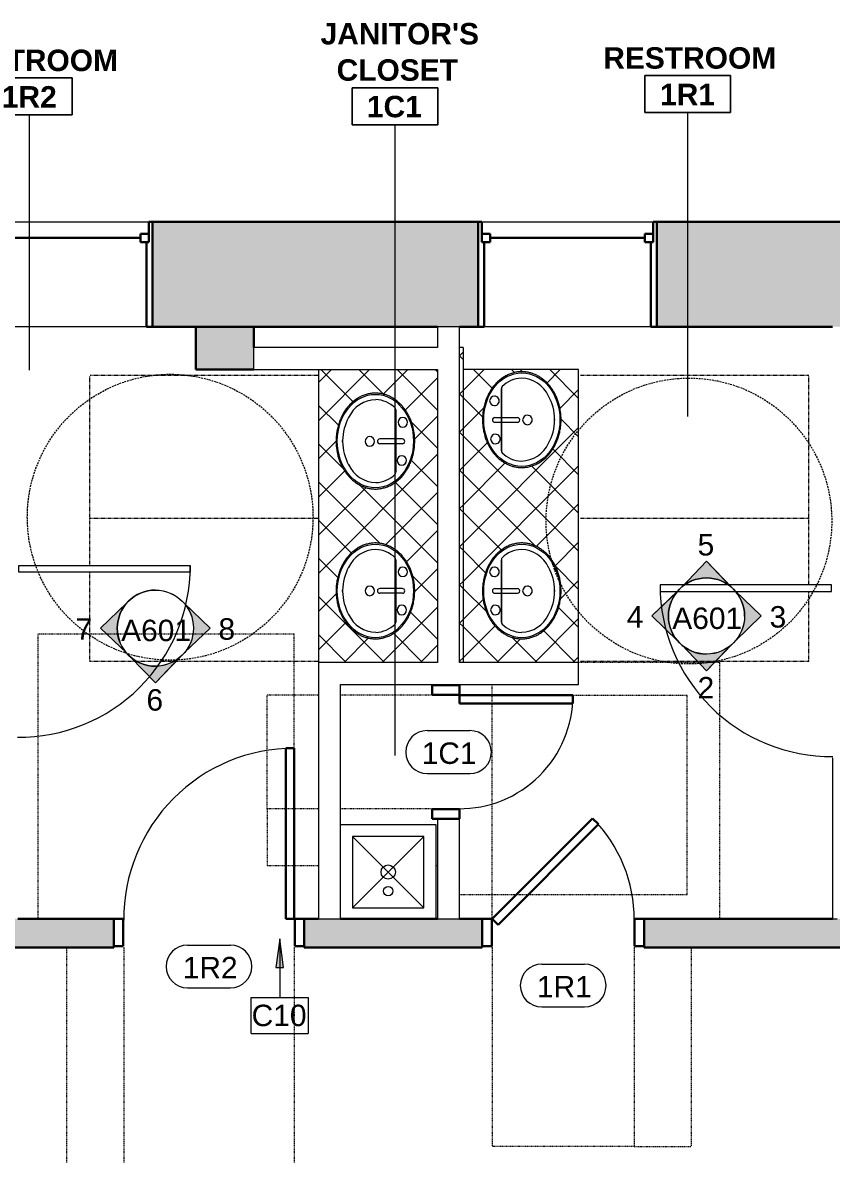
# Model space of a CAD drawing. Header units: inches. Extents: x -1287 to 1590, y -3558 to 989.
# Drawn here: x 549.3 to 719.3, y 393.1 to 630.8 of the extents above; entities that cross this region are included whole.
import ezdxf

# ---------------------------------------------------------------- set-up
doc = ezdxf.new("R2010")
doc.units = ezdxf.units.IN
doc.header["$MEASUREMENT"] = 0
for name, pattern in [('Dash', [0.25, 0.125, -0.125]), ('Dash 1_16_', [0.125, 0.0625, -0.0625]), ('Hidden 3_8_', [0.5625, 0.375, -0.1875])]:
    doc.linetypes.add(name, pattern=pattern)
for name, color, linetype, lineweight in [('A-ANNO-KEYN', 231, 'Continuous', 9), ('A-AREA-IDEN', 2, 'Continuous', 9), ('A-DETL', 90, 'Continuous', 9), ('A-DOOR', 31, 'Continuous', 18), ('A-DOOR-FRAM', 31, 'Continuous', 30), ('A-DOOR-IDEN', 31, 'Continuous', 9), ('A-GENM', 13, 'Continuous', 9), ('A-GLAZ', 151, 'Continuous', 18), ('A-WALL', 113, 'Continuous', 18), ('A-WALL-PATT', 111, 'Continuous', 18), ('G-ANNO-SYMB', 111, 'Continuous', 9), ('I-WALL', 2, 'Continuous', 18), ('P-SANR-FIXT', 6, 'Continuous', 9), ('Q-CASE', 31, 'Continuous', 9)]:
    doc.layers.add(name, color=color, linetype=linetype, lineweight=lineweight)
doc.styles.add('Arial', font='arial.ttf', dxfattribs={"height": 4.5})
doc.styles.add('Swis721 Lt BT', font='swissl.ttf', dxfattribs={"height": 4.5})
doc.styles.add('Swis721 Lt BT_B', font='', dxfattribs={"height": 4.5})
doc.styles.get('Swis721 Lt BT_B').set_extended_font_data('Swis721 Lt BT', bold=True)
pattern_1 = [(45, (0, 0), (-4.006467, 4.006467), []), (135, (0, 0), (-4.006467, -4.006467), [])]

# ---------------------------------------------------------------- blocks, each defined once
blk = doc.blocks.new('Double Hung - side window 4_ X 6_ 3_ H-6086068-1st Floor Construction')
at = {"layer": 'A-GLAZ', "color": 8, "lineweight": 30}
for p, q in [((-18.75, 11), (-18, 11)), ((-18, 6.75), (-18, 11)), ((18, 6.75), (18, 11)), ((18.75, 11), (18, 11)), ((-18, 8.5), (-18, 6.75)), ((-18, 8.5), (-16.25, 8.5)), ((-16.25, 8.5), (-16.25, 6.75)), ((-16.25, 7.625), (16.25, 7.625)), ((16.25, 8.5), (16.25, 6.75)), ((18, 8.5), (16.25, 8.5)), ((18, 8.5), (18, 6.75)), ((-18, 6.75), (-16.25, 6.75)), ((-18, 6.75), (-17.5, 6.75)), ((-17.5, -11), (-17.5, 6.75)), ((18, 6.75), (16.25, 6.75)), ((17.5, 6.75), (18, 6.75)), ((17.5, 6.75), (17.5, -11)), ((-17.5, -11), (-18.75, -11)), ((17.5, -11), (18.75, -11))]:
    blk.add_line(p, q, dxfattribs=at)
blk = doc.blocks.new('Single Flush - D1 2_6_ X 8_-8256118-1st Floor Construction')
at = {"layer": 'A-DOOR', "color": 8, "lineweight": 30}
for p, q in [((-7.41, -22.84), (13.67, -1.76)), ((13.67, -1.76), (14.91, -3)), ((14.91, -3), (-6.17, -24.08)), ((-6.17, -24.08), (-7.41, -22.84))]:
    blk.add_line(p, q, dxfattribs=at)
at = {"layer": 'A-DOOR', "lineweight": 9}
blk.add_arc((14.91, -3), 29.81, 179.5, 225, dxfattribs=at)
at = {"layer": 'A-DOOR-FRAM', "color": 8}
for p, q in [((-17, 2.75), (-17, -3)), ((-17, 2.75), (-15, 2.75)), ((-15, 2.75), (-15, -3)), ((15, 2.75), (15, -3)), ((15, 2.75), (17, 2.75)), ((17, 2.75), (17, -3)), ((-17, -3), (-15, -3)), ((15, -3), (17, -3))]:
    blk.add_line(p, q, dxfattribs=at)
at = {"layer": 'A-GENM', "linetype": 'Dash'}
for p, q in [((-14.91, 44.81), (-26.91, 44.81)), ((-26.91, 3), (-26.91, 44.81)), ((-14.91, 44.81), (14.91, 44.81)), ((-14.91, 3), (-14.91, 44.81)), ((14.91, 3), (14.91, 44.81)), ((14.87, 3), (14.91, 3)), ((-32.91, -3), (-32.91, -56.81)), ((14.87, -3), (14.91, -3)), ((14.91, -3), (14.91, -52.19)), ((-32.91, -56.81), (-3.25, -56.81))]:
    blk.add_line(p, q, dxfattribs=at)
blk = doc.blocks.new('Single Glass_All Glass_Frameless - 3_-0_x8_-0_-8319720-1st Floor Construction')
at = {"layer": 'A-DOOR'}
for p, q in [((20.62, -0.78), (21.99, -0.78)), ((20.62, -36.78), (20.62, -0.78)), ((21.99, -0.78), (21.99, -36.78)), ((21.99, -36.78), (20.62, -36.78))]:
    blk.add_line(p, q, dxfattribs=at)
at = {"layer": 'A-DOOR', "lineweight": 9}
blk.add_arc((21.99, -0.78), 36, 179.5, 270, dxfattribs=at)
blk = doc.blocks.new('Single Glass_All Glass_Frameless - 3_-0_x8_-0_-8319656-1st Floor Construction')
at = {"layer": 'A-DOOR'}
for p, q in [((20.62, 36.78), (20.62, 0.78)), ((21.99, 36.78), (20.62, 36.78)), ((21.99, 0.78), (21.99, 36.78)), ((20.62, 0.78), (21.99, 0.78))]:
    blk.add_line(p, q, dxfattribs=at)
at = {"layer": 'A-DOOR', "lineweight": 9}
blk.add_arc((21.99, 0.78), 36, 90, 180.5, dxfattribs=at)
blk = doc.blocks.new('Single Flush - D1 3_ X 8_-8256348-1st Floor Construction')
at = {"layer": 'A-DOOR', "lineweight": 30}
for p, q in [((16.16, 38.81), (16.16, 3)), ((17.91, 38.81), (16.16, 38.81)), ((17.91, 3), (17.91, 38.81)), ((16.16, 3), (17.91, 3))]:
    blk.add_line(p, q, dxfattribs=at)
at = {"layer": 'A-DOOR', "lineweight": 9}
blk.add_arc((17.91, 3), 35.81, 90, 180.5, dxfattribs=at)
at = {"layer": 'A-DOOR-FRAM'}
for p, q in [((-20, -2.75), (-20, 3)), ((-20, 3), (-18, 3)), ((-18, -2.75), (-18, 3)), ((18, -2.75), (18, 3)), ((18, 3), (20, 3)), ((20, -2.75), (20, 3)), ((-20, -2.75), (-18, -2.75)), ((18, -2.75), (20, -2.75))]:
    blk.add_line(p, q, dxfattribs=at)
at = {"layer": 'A-GENM', "linetype": 'Dash'}
for p, q in [((-35.91, 62.81), (17.91, 62.81)), ((-35.91, 3), (-35.91, 62.81)), ((17.91, 3), (17.91, 62.81)), ((17.87, 3), (17.91, 3)), ((-29.91, -3), (-29.91, -50.81)), ((-17.91, -3), (-17.91, -50.81)), ((17.87, -3), (17.91, -3)), ((17.91, -3), (17.91, -50.81)), ((-17.91, -50.81), (-29.91, -50.81)), ((-17.91, -50.81), (17.91, -50.81))]:
    blk.add_line(p, q, dxfattribs=at)
blk = doc.blocks.new('P-Lavatory-Circular - LAVATORY-2975574-1st Floor Construction')
at = {"layer": 'P-SANR-FIXT'}
for p, q in [((-6.55, 4.28), (-6.11, 4.28)), ((-6.11, 4.28), (-6.55, 4.28)), ((-6.11, 4.28), (-4.65, 4.27)), ((-4.65, 4.27), (-6.11, 4.28)), ((-4.65, 4.27), (-3.38, 4.27)), ((-3.38, 4.27), (-4.65, 4.27)), ((-3.38, 4.27), (-2.55, 4.27)), ((-2.55, 4.27), (-3.38, 4.27)), ((-2.55, 4.27), (0.05, 4.27)), ((0.05, 4.27), (-2.55, 4.27)), ((0.05, 4.27), (1.38, 4.27)), ((1.38, 4.27), (0.05, 4.27)), ((1.38, 4.27), (2.13, 4.27)), ((2.13, 4.27), (1.38, 4.27)), ((2.13, 4.27), (3.6, 4.27)), ((3.6, 4.27), (2.13, 4.27)), ((3.6, 4.27), (4.3, 4.27)), ((4.3, 4.27), (3.6, 4.27)), ((4.3, 4.27), (4.92, 4.27)), ((4.92, 4.27), (4.3, 4.27)), ((4.92, 4.27), (5.55, 4.28)), ((5.55, 4.28), (4.92, 4.27)), ((5.55, 4.28), (5.64, 4.28)), ((5.64, 4.28), (5.55, 4.28)), ((5.64, 4.28), (5.69, 4.28)), ((5.69, 4.28), (5.64, 4.28)), ((5.69, 4.28), (6.3, 4.28)), ((6.3, 4.28), (5.69, 4.28)), ((6.3, 4.28), (6.45, 4.28)), ((6.45, 4.28), (6.3, 4.28)), ((6.45, 4.28), (6.55, 4.28)), ((6.55, 4.28), (6.45, 4.28)), ((0.13, -6.89), (-0.13, -6.89)), ((-0.13, -6.89), (0.13, -6.89))]:
    blk.add_line(p, q, dxfattribs=at)
for centre, radius, start, end in [((-2.73, -0.08), 5.97, 135.0983, 178.3066), ((-2.73, -0.08), 5.97, 135.0981, 178.3067), ((-6.56, 3.68), 0.604, 89.7857, 131.7769), ((-6.56, 3.68), 0.604, 89.7871, 131.7784), ((6.56, 3.68), 0.604, 48.2231, 90.2143), ((6.56, 3.68), 0.604, 48.2231, 90.2145), ((2.73, -0.08), 5.97, 1.6934, 44.9017), ((2.73, -0.08), 5.97, 1.6934, 44.9017), ((-2.24, 0.23), 6.45, 181.2745, 245.2065), ((-2.24, 0.23), 6.45, 181.2743, 245.2066), ((2.24, 0.23), 6.45, 294.7935, 358.7255), ((2.24, 0.23), 6.45, 294.7935, 358.7255), ((-0.13, 2.98), 9.86, 240.715, 269.9869), ((-0.13, 2.98), 9.86, 240.715, 269.987), ((0.13, 2.98), 9.86, 270.0131, 299.285), ((0.13, 2.98), 9.86, 270.0131, 299.285)]:
    blk.add_arc(centre, radius, start, end, dxfattribs=at)
blk.add_ellipse((0, 0), major_axis=(9.81, 0), ratio=0.814875, dxfattribs=at)
for points in [[(10.06, 0), (10.06, 0.3), (10.02, 0.87), (9.89, 1.58), (9.72, 2.14), (9.57, 2.56), (9.4, 2.96), (9.2, 3.36), (8.97, 3.75), (8.72, 4.13), (8.44, 4.5), (8.14, 4.86), (7.82, 5.2), (7.48, 5.53), (7.12, 5.84), (6.74, 6.14), (6.34, 6.42), (5.92, 6.68), (5.48, 6.93), (5.03, 7.15), (4.57, 7.36), (4.09, 7.55), (3.61, 7.71), (3.11, 7.86), (2.61, 7.98), (2.09, 8.08), (1.57, 8.16), (1.05, 8.22), (0.53, 8.25), (0, 8.26), (-0.53, 8.25), (-1.03, 8.22), (-1.51, 8.17), (-2.11, 8.08), (-2.72, 7.96), (-3.3, 7.8), (-3.87, 7.63), (-4.58, 7.37), (-5.37, 7), (-6.01, 6.63), (-6.49, 6.32), (-6.95, 5.98), (-7.49, 5.53), (-7.98, 5.04), (-8.33, 4.64), (-8.67, 4.21), (-9.04, 3.66), (-9.41, 2.97), (-9.7, 2.24), (-9.91, 1.51), (-10.03, 0.77), (-10.06, 0.26), (-10.06, 0)], [(-10.06, 0), (-10.06, -0.29), (-10.02, -0.87), (-9.89, -1.57), (-9.72, -2.13), (-9.57, -2.55), (-9.4, -2.96), (-9.2, -3.35), (-8.97, -3.74), (-8.72, -4.12), (-8.44, -4.49), (-8.14, -4.85), (-7.82, -5.19), (-7.48, -5.52), (-7.12, -5.84), (-6.74, -6.13), (-6.34, -6.41), (-5.92, -6.68), (-5.48, -6.92), (-5.03, -7.15), (-4.57, -7.35), (-4.09, -7.54), (-3.61, -7.71), (-3.11, -7.85), (-2.61, -7.97), (-2.09, -8.07), (-1.57, -8.15), (-1.05, -8.21), (-0.53, -8.24), (0, -8.25), (0.53, -8.24), (1.03, -8.21), (1.51, -8.16), (2.12, -8.07), (2.72, -7.95), (3.3, -7.8), (3.87, -7.62), (4.58, -7.36), (5.37, -6.99), (6.01, -6.62), (6.49, -6.31), (6.95, -5.98), (7.49, -5.53), (7.98, -5.04), (8.33, -4.63), (8.67, -4.2), (9.04, -3.65), (9.41, -2.96), (9.7, -2.24), (9.91, -1.5), (10.03, -0.76), (10.06, -0.25), (10.06, 0)]]:
    blk.add_open_spline(points, degree=3, knots=[0, 0, 0, 0, 0.033333, 0.066667, 0.083333, 0.1, 0.116667, 0.133333, 0.15, 0.166667, 0.183333, 0.2, 0.216667, 0.233333, 0.25, 0.266667, 0.283333, 0.3, 0.316667, 0.333333, 0.35, 0.366667, 0.383333, 0.4, 0.416667, 0.433333, 0.45, 0.466667, 0.483333, 0.5, 0.516667, 0.533333, 0.547917, 0.5625, 0.591667, 0.60625, 0.620833, 0.65, 0.679167, 0.708333, 0.722917, 0.7375, 0.766667, 0.795833, 0.810417, 0.825, 0.854167, 0.883333, 0.9125, 0.941667, 0.970833, 1, 1, 1, 1], dxfattribs=at)
blk = doc.blocks.new('P-Mop_Sink - P-Mop_Sink 2-7674777-1st Floor Construction')
at = {"layer": 'P-SANR-FIXT'}
for p, q in [((-12, 0), (8, 0)), ((8, 0), (8, -19.8125)), ((5.5, -2.5), (-9.5, -17.5)), ((-9.5, -2.5), (5.5, -17.5)), ((-9.5, -2.5), (-9.5, -17.5)), ((5.5, -2.5), (-9.5, -2.5)), ((5.5, -17.5), (5.5, -2.5)), ((-9.5, -17.5), (5.5, -17.5))]:
    blk.add_line(p, q, dxfattribs=at)
for centre, radius in [((-2, -10), 1.5), ((-2, -14), 1)]:
    blk.add_circle(centre, radius, dxfattribs=at)
blk = doc.blocks.new('Single Flush - D2 2_X8_-7674782-1st Floor Construction')
at = {"layer": 'A-DOOR', "lineweight": 30}
for p, q in [((10.16, -2.31), (11.91, -2.31)), ((10.16, -26.12), (10.16, -2.31)), ((11.91, -2.31), (11.91, -26.12)), ((11.91, -26.12), (10.16, -26.12))]:
    blk.add_line(p, q, dxfattribs=at)
at = {"layer": 'A-DOOR', "lineweight": 9}
blk.add_arc((11.91, -2.31), 23.81, 179.5, 270, dxfattribs=at)
at = {"layer": 'A-DOOR-FRAM'}
for p, q in [((-14, 3.44), (-14, -2.31)), ((-14, 3.44), (-12, 3.44)), ((-12, 3.44), (-12, -2.31)), ((12, 3.44), (12, -2.31)), ((12, 3.44), (14, 3.44)), ((14, 3.44), (14, -2.31)), ((-14, -2.31), (-12, -2.31)), ((12, -2.31), (14, -2.31))]:
    blk.add_line(p, q, dxfattribs=at)
at = {"layer": 'A-GENM', "linetype": 'Dash'}
for p, q in [((-11.91, 38.12), (-23.91, 38.12)), ((-23.91, 27.31), (-23.91, 38.12)), ((-11.91, 38.12), (11.91, 38.12)), ((-11.91, 27.31), (-11.91, 38.12)), ((11.91, 27.31), (11.91, 38.12)), ((-11.91, 2.31), (-11.91, 22.69)), ((11.91, 2.31), (11.91, 22.69)), ((-23.91, 2.31), (-23.91, 2.69)), ((11.87, 2.31), (11.91, 2.31)), ((-29.91, -2.31), (-29.91, -50.13)), ((11.87, -2.31), (11.91, -2.31)), ((11.91, -2.31), (11.91, -50.13)), ((-29.91, -50.13), (11.91, -50.13))]:
    blk.add_line(p, q, dxfattribs=at)
blk = doc.blocks.new('FAUCET - 20_ x 18_ 2-7897281-1st Floor Construction')
at = {"layer": 'P-SANR-FIXT'}
for p, q in [((0.12, 6.84), (0.12, 2.09)), ((1.12, 6.84), (1.12, 2.09))]:
    blk.add_line(p, q, dxfattribs=at)
for centre, radius, start, end in [((-3.38, 6.72), 1, 360, 180), ((0.62, 6.84), 0.5, 360, 180), ((4.62, 6.93), 1, 360, 180), ((-3.38, 6.72), 1, 180, 0), ((4.62, 6.93), 1, 180, 0), ((0.62, 0), 1, 360, 180), ((0.62, 2.09), 0.5, 180, 0), ((0.62, 0), 1, 180, 0)]:
    blk.add_arc(centre, radius, start, end, dxfattribs=at)
blk = doc.blocks.new('FAUCET - 20_ x 18_ 2-8451535-1st Floor Construction')
at = {"layer": 'P-SANR-FIXT'}
for p, q in [((0.12, -6.84), (0.12, -2.09)), ((1.12, -6.84), (1.12, -2.09))]:
    blk.add_line(p, q, dxfattribs=at)
for centre, radius, start, end in [((0.62, 0), 1, 360, 180), ((0.62, 0), 1, 180, 0), ((0.62, -2.09), 0.5, 360, 180), ((-3.38, -6.72), 1, 360, 180), ((-3.38, -6.72), 1, 180, 0), ((0.62, -6.84), 0.5, 180, 0), ((4.62, -6.93), 1, 360, 180), ((4.62, -6.93), 1, 180, 0)]:
    blk.add_arc(centre, radius, start, end, dxfattribs=at)
blk = doc.blocks.new('Casework 2 - Casework 1-7914955-1st Floor Construction')
at = {"layer": 'Q-CASE'}
h = blk.add_hatch(dxfattribs=at)
h.set_pattern_fill('FP_5', color=256, style=0, pattern_type=2)
h.set_pattern_definition(pattern_1)
h.paths.add_polyline_path([(641.78, 496.57), (641.78, 562.63), (641.03, 562.63), (641.03, 496.57)], flags=0)
for q in [(641.03, 562.63), (641.78, 496.57)]:
    blk.add_line((641.78, 562.63), q, dxfattribs=at)
blk = doc.blocks.new('Door Tag - Door Tag-41184-1st Floor Construction')
at = {"layer": 'A-DOOR-IDEN'}
for p, q in [((-0.09375, 0.09375), (0.09375, 0.09375)), ((-0.09375, -0.09375), (0.09375, -0.09375))]:
    blk.add_line(p, q, dxfattribs=at)
for centre, start, end in [((-0.09375, 0), 90, 270), ((0.09375, 0), 270, 90)]:
    blk.add_arc(centre, 0.09375, start, end, dxfattribs=at)
blk = doc.blocks.new('Room Tag - Room Name and Number-3379422-1st Floor Construction')
at = {"layer": 'A-AREA-IDEN'}
for p, q in [((-0.1881, -0.1636), (-0.1881, -0.0018)), ((-0.1881, -0.0018), (0.1869, -0.0018)), ((0.1869, -0.0018), (-0.1881, -0.0018)), ((-0.1881, -0.0018), (-0.1881, -0.1636)), ((0.1869, -0.0018), (0.1869, -0.1636)), ((0.1869, -0.1636), (0.1869, -0.0018)), ((0.1869, -0.1636), (-0.1881, -0.1636)), ((-0.1881, -0.1636), (0.1869, -0.1636))]:
    blk.add_line(p, q, dxfattribs=at)
blk = doc.blocks.new('Elevation - Filled Arrow 2-347888-1st Floor Construction')
at = {"layer": 'G-ANNO-SYMB'}
blk.add_circle((0, 0), 0.1664, dxfattribs=at)
blk = doc.blocks.new('Elevation - Filled Arrow-151867-1st Floor Construction')
at = {"layer": 'G-ANNO-SYMB'}
h = blk.add_hatch(color=256, dxfattribs=at)
edge = h.paths.add_edge_path(flags=0)
edge.add_line((0, 0.2393), (0.1103, 0.1247))
edge.add_arc((-0.0002, -0.0002), 0.1667, 48.498, 130.5571)
edge.add_line((-0.1085, 0.1265), (0, 0.2393))
for p, q in [((0, 0.2393), (-0.1085, 0.1265)), ((-0.1084, 0.1266), (0, 0.2393)), ((0, 0.2393), (-0.1084, 0.1266)), ((0, 0.2393), (0.11, 0.1249)), ((0.1103, 0.1247), (0, 0.2393))]:
    blk.add_line(p, q, dxfattribs=at)
blk.add_ellipse((-0.0002, -0.0001), major_axis=(-0.1667, 0), ratio=0.999376, start_param=3.141593, end_param=6.283185, dxfattribs=at)
blk = doc.blocks.new('Keynote Tag - Keynote Number - Boxed-135510-1st Floor Construction')
at = {"layer": 'A-ANNO-KEYN'}
for p, q in [((-0.125, -0.0792), (-0.125, 0.0781)), ((-0.125, 0.0781), (0.125, 0.0781)), ((0.125, 0.0781), (0.125, -0.0792)), ((-0.125, -0.0792), (0.125, -0.0792))]:
    blk.add_line(p, q, dxfattribs=at)

msp = doc.modelspace()

# ---------------------------------------------------------------- hatches: boundary and pattern name
at = {"layer": 'A-ANNO-KEYN'}
msp.add_hatch(color=256, dxfattribs=at).paths.add_polyline_path([(603.25, 438.54), (602.46, 432.54), (604.04, 432.54)], flags=0)
at = {"layer": 'A-WALL-PATT', "lineweight": 9}
h = msp.add_hatch(color=7, dxfattribs=at)
h.paths.add_polyline_path([(1211.24, 567.01), (1211.24, 589.01), (1167.7, 589.01), (1167.7, 567.01), (1201.78, 567.01)], flags=0)
h.paths.add_polyline_path([(874.54, 567.01), (940.09, 567.01), (940.09, 589.01), (874.54, 589.01), (874.54, 571.05)], flags=0)
h.paths.add_polyline_path([(837.04, 567.01), (837.04, 589.01), (783.49, 589.01), (783.49, 567.01), (826.91, 567.01)], flags=0)
h.paths.add_polyline_path([(977.59, 567.01), (1031.14, 567.01), (1031.14, 589.01), (977.59, 589.01), (977.59, 571.05)], flags=0)
h.paths.add_polyline_path([(745.99, 567.01), (745.99, 589.01), (682.43, 589.01), (682.43, 567.01), (720.31, 567.01)], flags=0)
h.paths.add_polyline_path([(1130.2, 567.01), (1130.2, 589.01), (1068.64, 589.01), (1068.64, 567.01), (1121.45, 567.01)], flags=0)
h.paths.add_polyline_path([(639.48, 567.01), (644.93, 567.01), (644.93, 589.01), (576.53, 589.01), (576.53, 567.01), (636.4, 567.01)], flags=0)
h.paths.add_polyline_path([(539.03, 567.01), (539.03, 589.01), (480.78, 589.01), (480.78, 567.01), (505.6, 567.01)], flags=0)
msp.add_hatch(color=7, dxfattribs=at).paths.add_polyline_path([(597.84, 558.01), (597.84, 567.01), (585.65, 567.01), (585.65, 558.01)], flags=0)
h = msp.add_hatch(color=7, dxfattribs=at)
h.paths.add_polyline_path([(1087.74, 436.76), (1087.74, 442.76), (1003.74, 442.76), (1003.74, 436.76)], flags=0)
h.paths.add_polyline_path([(846.49, 436.76), (846.49, 442.76), (679.78, 442.76), (679.78, 436.76), (826.91, 436.76)], flags=0)
h.paths.add_polyline_path([(969.36, 436.76), (969.36, 442.76), (880.49, 442.76), (880.49, 436.76), (934.02, 436.76)], flags=0)
h.paths.add_polyline_path([(608.4, 436.76), (645.78, 436.76), (645.78, 442.76), (608.4, 442.76)], flags=0)
h.paths.add_polyline_path([(568.4, 436.76), (568.4, 442.76), (480.78, 442.76), (480.78, 436.76), (559.15, 436.76)], flags=0)
at = {"layer": 'Q-CASE'}
h = msp.add_hatch(dxfattribs=at)
h.set_pattern_fill('FP_5', color=256, style=0, pattern_type=2)
h.set_pattern_definition(pattern_1)
h.paths.add_polyline_path([(612.71, 496.57), (636.4, 496.57), (636.4, 558.01), (611.4, 558.01), (611.4, 496.57)], flags=0)
h.paths.add_polyline_path([(623.34, 501.51), (621.63, 501.73), (619.94, 502.41), (618.46, 503.47), (617.21, 504.84), (616.17, 506.62), (615.49, 508.46), (615.13, 510.52), (615.13, 512.62), (615.49, 514.68), (616.2, 516.6), (617.21, 518.31), (618.57, 519.77), (620.06, 520.79), (621.65, 521.42), (623.34, 521.63), (625.06, 521.41), (626.7, 520.76), (628.19, 519.71), (629.5, 518.27), (630.49, 516.6), (631.19, 514.68), (631.55, 512.62), (631.55, 510.52), (631.19, 508.46), (630.45, 506.47), (629.45, 504.81), (628.19, 503.43), (626.7, 502.38), (625.06, 501.73), (623.43, 501.52)], flags=0)
h.paths.add_polyline_path([(623.34, 532.95), (621.63, 533.17), (619.99, 533.82), (618.46, 534.91), (617.21, 536.28), (616.17, 538.06), (615.49, 539.9), (615.13, 541.96), (615.13, 544.06), (615.49, 546.12), (616.24, 548.12), (617.23, 549.77), (618.49, 551.15), (619.99, 552.2), (621.63, 552.85), (623.34, 553.07), (625.06, 552.85), (626.75, 552.17), (628.2, 551.14), (629.5, 549.71), (630.49, 548.04), (631.19, 546.12), (631.55, 544.06), (631.55, 541.96), (631.19, 539.9), (630.49, 537.98), (629.48, 536.28), (628.12, 534.82), (626.62, 533.79), (625.02, 533.16), (623.36, 532.95)], flags=0)
h = msp.add_hatch(dxfattribs=at)
h.set_pattern_fill('FP_5', color=256, style=0, pattern_type=2)
h.set_pattern_definition(pattern_1)
h.paths.add_polyline_path([(666.03, 496.57), (666.03, 558.01), (641.78, 558.01), (641.78, 496.57)], flags=0)
h.paths.add_polyline_path([(654.09, 501.51), (652.37, 501.73), (650.68, 502.42), (649.22, 503.44), (647.93, 504.87), (646.94, 506.54), (646.24, 508.46), (645.88, 510.52), (645.88, 512.62), (646.24, 514.68), (646.94, 516.6), (647.95, 518.31), (649.31, 519.77), (650.8, 520.79), (652.4, 521.42), (654.09, 521.63), (655.8, 521.41), (657.44, 520.76), (658.97, 519.68), (660.22, 518.31), (661.26, 516.52), (661.93, 514.68), (662.29, 512.62), (662.29, 510.52), (661.93, 508.46), (661.19, 506.47), (660.19, 504.81), (658.94, 503.43), (657.44, 502.38), (655.8, 501.73), (654.3, 501.54)], flags=0)
h.paths.add_polyline_path([(654.09, 537.45), (652.37, 537.67), (650.73, 538.32), (649.23, 539.37), (647.93, 540.81), (646.94, 542.48), (646.24, 544.4), (645.88, 546.46), (645.88, 548.56), (646.27, 550.71), (646.97, 552.6), (647.95, 554.24), (649.23, 555.65), (650.73, 556.7), (652.37, 557.35), (654.09, 557.57), (655.8, 557.35), (657.44, 556.7), (658.98, 555.6), (660.22, 554.24), (661.26, 552.46), (661.93, 550.62), (662.29, 548.56), (662.29, 546.46), (661.93, 544.4), (661.23, 542.48), (660.22, 540.78), (658.86, 539.31), (657.38, 538.29), (655.77, 537.66), (654.09, 537.45)], flags=0)

# ---------------------------------------------------------------- linework, layer by layer
at = {"layer": 'A-ANNO-KEYN'}
for p, q in [((603.25, 438.54), (602.46, 432.54)), ((604.04, 432.54), (603.25, 438.54)), ((603.25, 438.54), (603.25, 426.26)), ((602.46, 432.54), (604.04, 432.54))]:
    msp.add_line(p, q, dxfattribs=at)
at = {"layer": 'A-AREA-IDEN'}
for p, q in [((550.72, 557.91), (550.72, 611.45)), ((688.95, 548.14), (688.96, 611.95)), ((627.5, 477.01), (627.51, 609.41))]:
    msp.add_line(p, q, dxfattribs=at)
at = {"layer": 'A-DETL', "linetype": 'Dash 1_16_'}
for p, q in [((611.35, 556.75), (563.35, 556.75)), ((563.35, 526.75), (563.35, 556.75)), ((714.35, 556.75), (666.35, 556.75)), ((714.35, 526.75), (714.35, 556.75)), ((611.35, 526.75), (563.35, 526.75)), ((563.35, 516.88), (563.35, 526.75)), ((714.35, 526.75), (666.35, 526.75)), ((714.35, 512.82), (714.35, 526.75)), ((563.35, 496.75), (563.35, 515.5)), ((714.35, 496.75), (714.35, 511.45)), ((611.35, 496.75), (563.35, 496.75)), ((714.35, 496.75), (666.35, 496.75))]:
    msp.add_line(p, q, dxfattribs=at)
at = {"layer": 'A-DETL', "linetype": 'Hidden 3_8_'}
for centre in [(580.24, 527.03), (689.19, 526.24)]:
    msp.add_circle(centre, 30, dxfattribs=at)
at = {"layer": 'A-WALL', "lineweight": 9}
for p, q in [((539.03, 589.01), (576.53, 589.01)), ((644.93, 589.01), (682.43, 589.01)), ((576.53, 567.01), (539.03, 567.01)), ((682.43, 567.01), (644.93, 567.01))]:
    msp.add_line(p, q, dxfattribs=at)
at = {"layer": 'A-WALL', "color": 8, "lineweight": 30}
for p, q in [((644.93, 589.01), (576.53, 589.01)), ((576.53, 589.01), (576.53, 567.01)), ((644.93, 567.01), (644.93, 589.01)), ((745.99, 589.01), (682.43, 589.01)), ((682.43, 589.01), (682.43, 567.01)), ((576.53, 567.01), (636.4, 567.01)), ((585.65, 567.01), (585.65, 558.01)), ((597.84, 562.63), (597.84, 567.01)), ((641.03, 567.01), (644.93, 567.01)), ((682.43, 567.01), (719.31, 567.01)), ((585.65, 558.01), (597.84, 558.01)), ((568.4, 442.76), (548.28, 442.76)), ((568.4, 436.76), (568.4, 442.76)), ((611.4, 442.76), (608.4, 442.76)), ((608.4, 442.76), (608.4, 436.76)), ((636.4, 442.76), (616.03, 442.76)), ((645.78, 442.76), (641.03, 442.76)), ((645.78, 436.76), (645.78, 442.76)), ((719.31, 442.76), (679.78, 442.76)), ((679.78, 442.76), (679.78, 436.76)), ((480.78, 436.76), (568.4, 436.76)), ((608.4, 436.76), (645.78, 436.76)), ((679.78, 436.76), (846.49, 436.76))]:
    msp.add_line(p, q, dxfattribs=at)
at = {"layer": 'A-WALL'}
for p, q in [((636.4, 567.01), (636.4, 562.63)), ((641.03, 567.01), (636.4, 567.01)), ((641.03, 496.57), (641.03, 567.01)), ((636.4, 562.63), (597.84, 562.63)), ((597.84, 558.01), (636.4, 558.01)), ((636.4, 558.01), (636.4, 496.57)), ((611.4, 496.57), (611.4, 442.76)), ((636.4, 496.57), (611.4, 496.57)), ((666.03, 496.57), (641.03, 496.57)), ((666.03, 491.95), (666.03, 496.57)), ((616.03, 442.76), (616.03, 491.95)), ((616.03, 491.95), (636.4, 491.95)), ((636.4, 491.95), (636.4, 491.76)), ((636.4, 491.76), (641.03, 491.76)), ((641.03, 491.76), (641.03, 491.95)), ((641.03, 491.95), (666.03, 491.95)), ((641.03, 463.76), (636.4, 463.76)), ((636.4, 463.76), (636.4, 442.76)), ((641.03, 442.76), (641.03, 463.76)), ((611.4, 442.76), (616.03, 442.76)), ((636.4, 442.76), (641.03, 442.76)), ((719.31, 442.76), (720.31, 442.76))]:
    msp.add_line(p, q, dxfattribs=at)
at = {"layer": 'A-WALL', "color": 55}
msp.add_line((597.84, 558.01), (597.84, 562.63), dxfattribs=at)
at = {"layer": 'I-WALL'}
msp.add_line((719.31, 476.57), (719.31, 442.76), dxfattribs=at)
at = {"layer": 'Q-CASE'}
for p, q in [((611.4, 558.01), (611.4, 496.57)), ((666.03, 558.01), (641.78, 558.01)), ((666.03, 496.57), (666.03, 558.01))]:
    msp.add_line(p, q, dxfattribs=at)

# ---------------------------------------------------------------- block references
at = {"layer": 'A-ANNO-KEYN', "xscale": 47.99999999999997, "yscale": 47.99999999999997, "zscale": 47.99999999999997}
msp.add_blockref('Keynote Tag - Keynote Number - Boxed-135510-1st Floor Construction', (603.25, 422.51), dxfattribs=at)
at = {"layer": 'A-AREA-IDEN', "xscale": 47.99999999999997, "yscale": 47.99999999999997, "zscale": 47.99999999999997}
for p in [(550.71, 619.3), (688.95, 619.8), (627.5, 617.26)]:
    msp.add_blockref('Room Tag - Room Name and Number-3379422-1st Floor Construction', p, dxfattribs=at)
at = {"layer": 'A-DOOR'}
for name, p, rotation in [('Single Glass_All Glass_Frameless - 3_-0_x8_-0_-8319720-1st Floor Construction', (547.69, 494.88), 89.99999999999993), ('Single Glass_All Glass_Frameless - 3_-0_x8_-0_-8319656-1st Floor Construction', (719.9, 490.83), 89.99999999999993), ('Single Flush - D1 2_6_ X 8_-8256118-1st Floor Construction', (662.78, 439.76), 180), ('Single Flush - D2 2_X8_-7674782-1st Floor Construction', (638.71, 477.76), 89.99999999999993)]:
    msp.add_blockref(name, p, dxfattribs=dict(at, rotation=rotation))
msp.add_blockref('Single Flush - D1 3_ X 8_-8256348-1st Floor Construction', (588.4, 439.76), dxfattribs=at)
at = {"layer": 'A-DOOR-IDEN', "xscale": 47.99999999999997, "yscale": 47.99999999999997, "zscale": 47.99999999999997}
for p in [(638.71, 477.76), (588.4, 432.76), (662.78, 428.76)]:
    msp.add_blockref('Door Tag - Door Tag-41184-1st Floor Construction', p, dxfattribs=at)
at = {"layer": 'A-GLAZ'}
for p in [(557.78, 578.01), (663.68, 578.01)]:
    msp.add_blockref('Double Hung - side window 4_ X 6_ 3_ H-6086068-1st Floor Construction', p, dxfattribs=at)
at = {"layer": 'G-ANNO-SYMB', "xscale": 47.99999999999997, "yscale": 47.99999999999997, "zscale": 47.99999999999997}
for name, p in [('Elevation - Filled Arrow-151867-1st Floor Construction', (692.88, 506.31)), ('Elevation - Filled Arrow 2-347888-1st Floor Construction', (692.88, 506.31)), ('Elevation - Filled Arrow 2-347888-1st Floor Construction', (577.13, 503.76))]:
    msp.add_blockref(name, p, dxfattribs=at)
for p, rotation in [((692.88, 506.31), 89.99999999999942), ((577.13, 503.76), 90)]:
    msp.add_blockref('Elevation - Filled Arrow-151867-1st Floor Construction', p, dxfattribs=dict(at, rotation=rotation))
at = {"layer": 'G-ANNO-SYMB', "extrusion": (0, 0, -1), "xscale": 47.99999999999997, "yscale": 47.99999999999997, "zscale": 47.99999999999997}
for p, rotation in [((-692.88, 506.31), 90.00000000000038), ((-577.13, 503.76), 89.9999999999998), ((-692.88, 506.31), 180), ((-577.13, 503.76), 180)]:
    msp.add_blockref('Elevation - Filled Arrow-151867-1st Floor Construction', p, dxfattribs=dict(at, rotation=rotation))
at = {"layer": 'P-SANR-FIXT'}
for name, p, rotation in [('P-Lavatory-Circular - LAVATORY-2975574-1st Floor Construction', (654.09, 547.51), 89.99999999999955), ('P-Lavatory-Circular - LAVATORY-2975574-1st Floor Construction', (623.34, 543.01), 269.9999999999997), ('FAUCET - 20_ x 18_ 2-7897281-1st Floor Construction', (655.27, 546.83), 90.00000000000271), ('FAUCET - 20_ x 18_ 2-8451535-1st Floor Construction', (622.16, 542.33), 89.99999999999727), ('P-Lavatory-Circular - LAVATORY-2975574-1st Floor Construction', (623.34, 511.57), 269.9999999999997), ('P-Lavatory-Circular - LAVATORY-2975574-1st Floor Construction', (654.09, 511.57), 89.99999999999955), ('FAUCET - 20_ x 18_ 2-8451535-1st Floor Construction', (622.16, 510.95), 89.99999999999727), ('FAUCET - 20_ x 18_ 2-7897281-1st Floor Construction', (655.27, 510.95), 90.00000000000271)]:
    msp.add_blockref(name, p, dxfattribs=dict(at, rotation=rotation))
msp.add_blockref('P-Mop_Sink - P-Mop_Sink 2-7674777-1st Floor Construction', (628.03, 462.57), dxfattribs=at)
at = {"layer": 'Q-CASE'}
msp.add_blockref('Casework 2 - Casework 1-7914955-1st Floor Construction', (0, 0), dxfattribs=at)

# ---------------------------------------------------------------- texts
at = {"layer": 'A-ANNO-KEYN', "insert": (597.35, 424.74), "char_height": 4.5, "width": 14.0895, "attachment_point": 1, "style": 'Arial'}
msp.add_mtext('C10', dxfattribs=at)
at = {"layer": 'A-AREA-IDEN', "char_height": 4.5, "attachment_point": 1, "style": 'Swis721 Lt BT_B'}
for s, insert, width in [("JANITOR'S", (611.83, 630.75), 37.875), ('RESTROOM', (532.96, 625.16), 42.8745), ('RESTROOM', (671.2, 625.66), 42.8745), ('CLOSET', (615.2, 623.13), 29.694), ('1R2', (544.89, 617.5), 13.635), ('1R1', (683.12, 618), 13.635), ('1C1', (621.56, 615.46), 13.938)]:
    msp.add_mtext(s, dxfattribs=dict(at, insert=insert, width=width))
at = {"layer": 'A-DOOR-IDEN', "char_height": 4.5, "attachment_point": 1, "style": 'Swis721 Lt BT'}
for s, insert, width in [('1C1', (633.06, 479.77), 13.4835), ('1R2', (582.88, 434.77), 13.1805), ('1R1', (657.26, 430.77), 13.1805)]:
    msp.add_mtext(s, dxfattribs=dict(at, insert=insert, width=width))
at = {"layer": 'G-ANNO-SYMB', "char_height": 4.5, "attachment_point": 1}
for s, insert, width, style in [('5', (691.01, 523.5), 4.0905, 'Swis721 Lt BT'), ('4', (676.13, 508.38), 4.0905, 'Swis721 Lt BT'), ('A601', (685.69, 508.08), 17.877, 'Arial'), ('3', (706.13, 508.38), 4.0905, 'Swis721 Lt BT'), ('7', (560.38, 505.83), 4.0905, 'Swis721 Lt BT'), ('A601', (569.94, 505.53), 17.877, 'Arial'), ('8', (590.38, 505.83), 4.0905, 'Swis721 Lt BT'), ('2', (691.01, 493.5), 4.0905, 'Swis721 Lt BT'), ('6', (575.26, 490.95), 4.0905, 'Swis721 Lt BT')]:
    msp.add_mtext(s, dxfattribs=dict(at, insert=insert, width=width, style=style))

doc.saveas('drawing.dxf')
